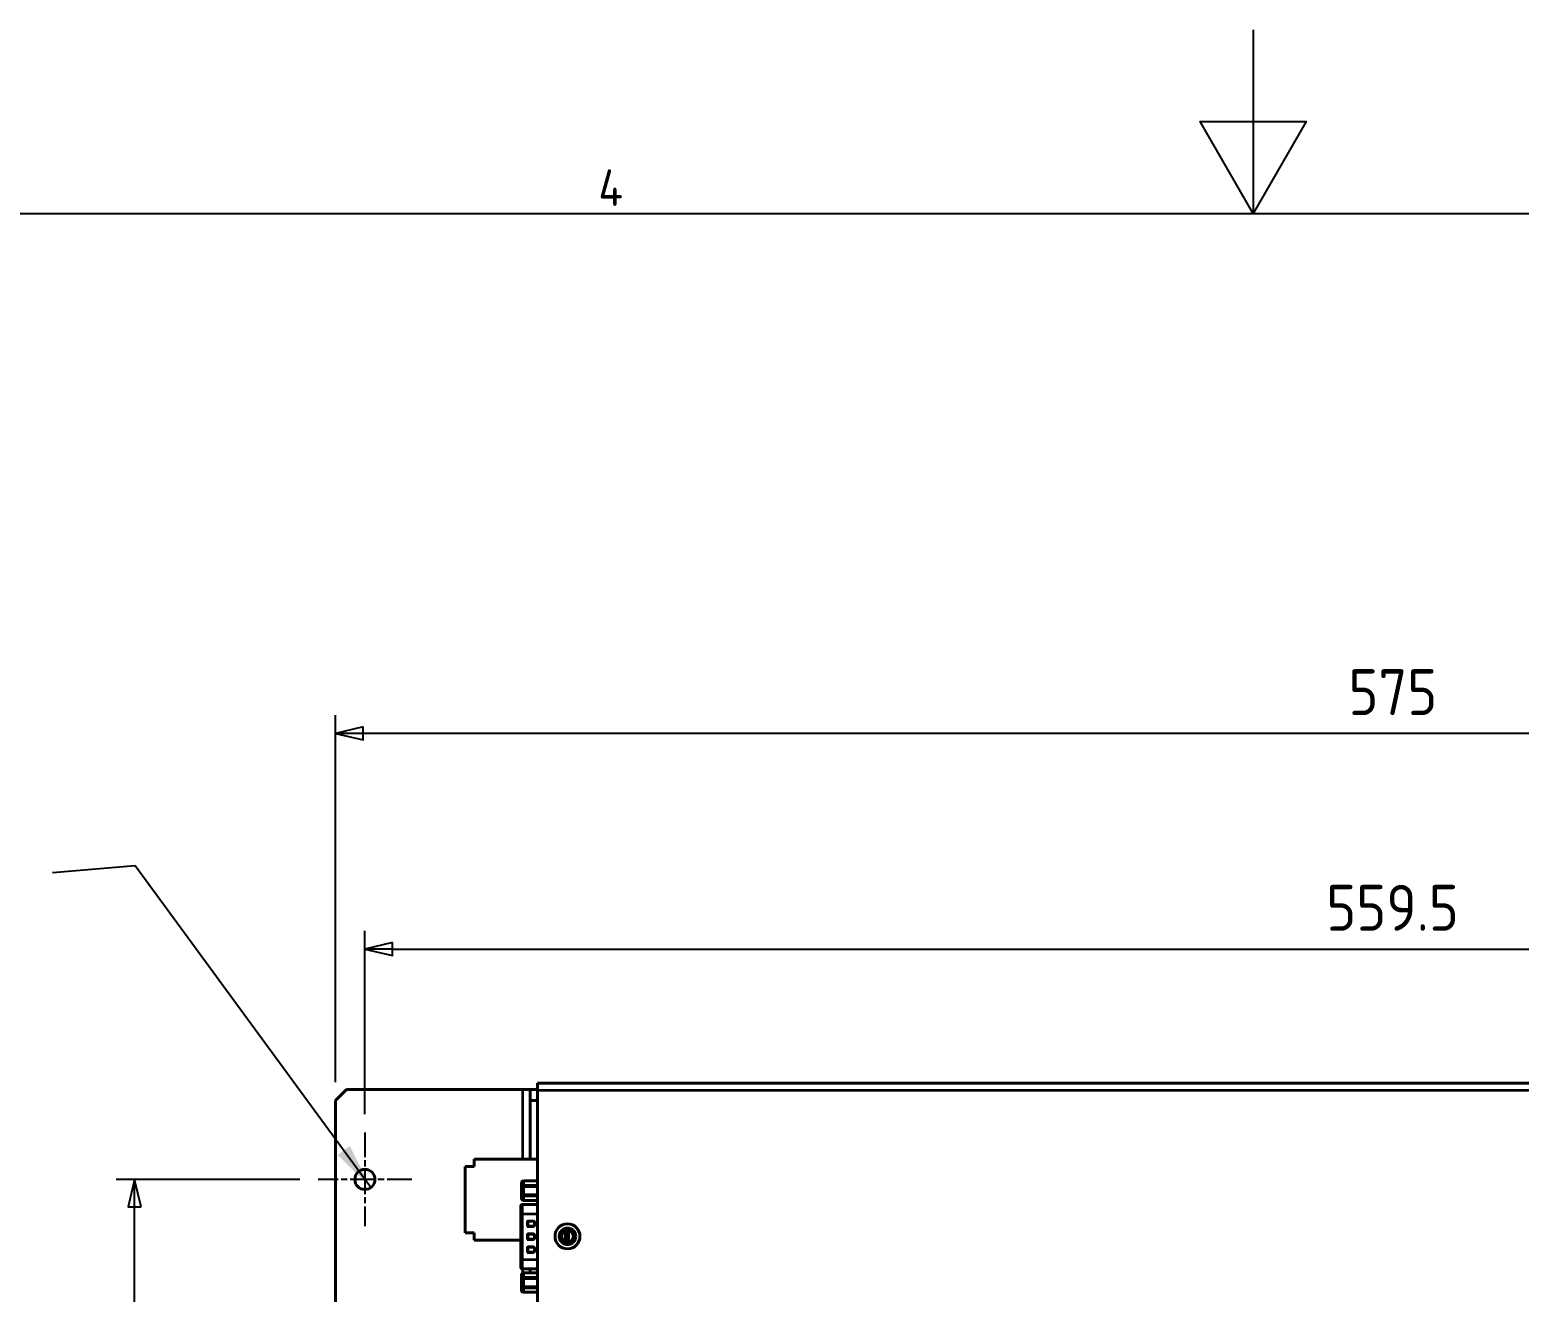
# Model space of a CAD drawing. Header units: millimetres. Extents: x 0 to 2100, y 0 to 1485.
# Drawn here: x 716.7 to 1122.5, y 1141.1 to 1485 of the extents above; entities that cross this region are included whole.
import ezdxf

# ---------------------------------------------------------------- set-up
doc = ezdxf.new("R2010")
doc.units = ezdxf.units.MM
doc.header["$LTSCALE"] = 5
doc.linetypes.add('CHAIN', pattern=[0.3543, 0.2362, -0.0295, 0.0591, -0.0295])
doc.layers.get('0').update_dxf_attribs({"color": 3, "lineweight": 25})
for name, color, linetype, lineweight in [('가시적인 것(ISO)', 3, 'Continuous', 40), ('가시적인 좁은 것(ISO)', 3, 'Continuous', 35), ('경계(ISO)', 7, 'Continuous', 25), ('기호(ISO)', 5, 'Continuous', 25), ('중심 표식(ISO)', 1, 'Continuous', 25), ('치수(ISO)', 2, 'Continuous', 25)]:
    doc.layers.add(name, color=color, linetype=linetype, lineweight=lineweight)
doc.styles.add('문자 텍스트_PSTEK_POSCO', font='isocp.shx')
doc.styles.add('치수 텍스트_PSTEK_POSCO', font='isocp.shx')
doc.dimstyles.new('치수_PSTEK_POSCO', dxfattribs={"dimscale": 5, "dimtxt": 2.5, "dimasz": 1.5, "dimexe": 1, "dimexo": 1, "dimgap": 1, "dimtad": 1, "dimrnd": 1e-08, "dimdsep": 46, "dimtxsty": '치수 텍스트_PSTEK_POSCO', "dimblk": 'Filled-2', "dimcen": 0.09, "dimdle": 10, "dimclrd": 7, "dimclre": 7, "dimclrt": 2, "dimadec": 1, "dimazin": 2, "dimtfac": 1, "dimtmove": 0, "dimatfit": 3, "dimfxl": 0, "dimtolj": 1, "dimlwd": -1, "dimlwe": -1, "dimarcsym": 0})
doc.dimstyles.new('치수_PSTEK_POSCO$7', dxfattribs={"dimscale": 5, "dimtxt": 2.5, "dimasz": 2.5, "dimexe": 1, "dimexo": 1, "dimgap": 1, "dimtad": 1, "dimrnd": 1e-08, "dimdsep": 46, "dimtxsty": '치수 텍스트_PSTEK_POSCO', "dimblk": 'Filled-2', "dimcen": 0.09, "dimdle": 10, "dimclrd": 7, "dimclre": 7, "dimclrt": 2, "dimadec": 1, "dimazin": 2, "dimtfac": 1, "dimtmove": 0, "dimatfit": 3, "dimfxl": 0, "dimtolj": 1, "dimlwd": -1, "dimlwe": -1, "dimarcsym": 0})

# ---------------------------------------------------------------- blocks, each defined once
blk = doc.blocks.new('경계 Default Border')
at = {"layer": '경계(ISO)', "flags": 128}
for points in [[(210, 297), (210, 287), (207.113, 292), (212.887, 292), (210, 287)], [(10, 10), (10, 287), (410, 287), (410, 10), (10, 10)]]:
    blk.add_lwpolyline(points, dxfattribs=at)
at = {"layer": '경계(ISO)', "color": 2, "insert": (174.316, 287.4), "char_height": 2, "attachment_point": 7, "style": '문자 텍스트_PSTEK_POSCO'}
blk.add_mtext('4', dxfattribs=at)
blk = doc.blocks.new('Filled-2')
at = {"color": 0}
for p, q in [((0, 0), (-1, 0.233)), ((-1, 0.233), (-1, -0.233)), ((-1, 0), (0, 0)), ((-1, -0.233), (0, 0))]:
    blk.add_line(p, q, dxfattribs=at)
at = {"color": 0, "flags": 128}
blk.add_lwpolyline([(-1, -0.233), (0, 0), (-1, 0.233), (-1, -0.233)], dxfattribs=at)
at = {"color": 0}
blk.add_solid([(-1, -0.233), (0, 0), (-1, 0.233), (-1, -0.233)], dxfattribs=at)
blk = doc.blocks.new('*D26')
at = {"layer": 'Defpoints', "color": 0, "transparency": 16777216}
for p in [(1367.48, 1234.6), (807.98, 1184.6), (1367.48, 1184.6)]:
    blk.add_point(p, dxfattribs=at)
at = {"layer": '치수(ISO)', "color": 7, "transparency": 16777216}
for p, q in [((807.98, 1189.6), (807.98, 1239.6)), ((1367.48, 1189.6), (1367.48, 1239.6)), ((815.48, 1234.6), (1359.98, 1234.6))]:
    blk.add_line(p, q, dxfattribs=at)
at = {"layer": '치수(ISO)', "color": 7, "transparency": 16777216, "xscale": 7.5, "yscale": 7.5, "zscale": 7.5, "rotation": 180}
blk.add_blockref('Filled-2', (807.98, 1234.6), dxfattribs=at)
at = {"layer": '치수(ISO)', "color": 7, "transparency": 16777216, "xscale": 7.5, "yscale": 7.5, "zscale": 7.5}
blk.add_blockref('Filled-2', (1367.48, 1234.6), dxfattribs=at)
at = {"layer": '치수(ISO)', "color": 2, "transparency": 16777216, "insert": (1069.95, 1245.85), "char_height": 12.5, "attachment_point": 4, "style": '치수 텍스트_PSTEK_POSCO'}
blk.add_mtext('\\A1;559.5', dxfattribs=at)
blk = doc.blocks.new('*D27')
at = {"layer": 'Defpoints', "color": 0, "transparency": 16777216}
for p in [(799.98, 1293.35), (799.98, 1193.35), (1374.98, 1193.35)]:
    blk.add_point(p, dxfattribs=at)
at = {"layer": '치수(ISO)', "color": 7, "transparency": 16777216}
for p, q in [((799.98, 1198.35), (799.98, 1298.35)), ((1374.98, 1198.35), (1374.98, 1298.35)), ((1367.48, 1293.35), (807.48, 1293.35))]:
    blk.add_line(p, q, dxfattribs=at)
at = {"layer": '치수(ISO)', "color": 7, "transparency": 16777216, "xscale": 7.5, "yscale": 7.5, "zscale": 7.5, "rotation": 180}
blk.add_blockref('Filled-2', (799.98, 1293.35), dxfattribs=at)
at = {"layer": '치수(ISO)', "color": 7, "transparency": 16777216, "xscale": 7.5, "yscale": 7.5, "zscale": 7.5}
blk.add_blockref('Filled-2', (1374.98, 1293.35), dxfattribs=at)
at = {"layer": '치수(ISO)', "color": 2, "transparency": 16777216, "insert": (1075.98, 1304.6), "char_height": 12.5, "attachment_point": 4, "style": '치수 텍스트_PSTEK_POSCO'}
blk.add_mtext('\\A1;575', dxfattribs=at)
blk = doc.blocks.new('*D30')
at = {"layer": 'Defpoints', "color": 0, "transparency": 16777216}
for p in [(745.23, 1171.85), (795.23, 1171.85), (795.23, 1059.85)]:
    blk.add_point(p, dxfattribs=at)
at = {"layer": '치수(ISO)', "color": 7, "transparency": 16777216}
for p, q in [((790.23, 1171.85), (740.23, 1171.85)), ((745.23, 1067.35), (745.23, 1164.35)), ((790.23, 1059.85), (740.23, 1059.85))]:
    blk.add_line(p, q, dxfattribs=at)
at = {"layer": '치수(ISO)', "color": 7, "transparency": 16777216, "xscale": 7.5, "yscale": 7.5, "zscale": 7.5}
for p, rotation in [((745.23, 1171.85), 90), ((745.23, 1059.85), 270)]:
    blk.add_blockref('Filled-2', p, dxfattribs=dict(at, rotation=rotation))
at = {"layer": '치수(ISO)', "color": 2, "transparency": 16777216, "insert": (733.98, 1103.23), "char_height": 12.5, "attachment_point": 4, "rotation": 90, "style": '치수 텍스트_PSTEK_POSCO'}
blk.add_mtext('\\A1;112', dxfattribs=at)

msp = doc.modelspace()

# ---------------------------------------------------------------- linework, layer by layer
at = {"layer": '가시적인 것(ISO)'}
for p, q in [((854.984, 1198.101), (1354.984, 1198.101)), ((854.984, 1198.101), (854.984, 1196.101)), ((799.984, 1193.351), (802.984, 1196.351)), ((799.984, 814.351), (799.984, 1193.351)), ((802.984, 1196.351), (850.984, 1196.351)), ((852.984, 1196.351), (850.984, 1196.351)), ((852.984, 1196.351), (852.984, 1193.351)), ((854.984, 1196.351), (852.984, 1196.351)), ((852.984, 1193.351), (854.984, 1193.351)), ((852.984, 1177.351), (852.984, 1193.351)), ((854.984, 1196.101), (854.984, 811.601)), ((837.784, 1177.351), (837.784, 1175.351)), ((837.784, 1177.351), (854.974, 1177.351)), ((854.974, 1178.145), (854.974, 1178.072)), ((854.984, 1178.145), (854.974, 1178.145)), ((854.984, 1178.072), (854.974, 1178.072)), ((854.984, 1178.057), (854.974, 1178.057)), ((837.784, 1175.351), (835.284, 1175.351)), ((835.284, 1175.351), (835.284, 1157.351)), ((854.984, 1175.996), (854.974, 1175.996)), ((854.984, 1175.918), (854.974, 1175.918)), ((854.984, 1175.597), (854.974, 1175.597)), ((854.984, 1175.587), (854.974, 1175.587)), ((854.974, 1173.424), (854.974, 1173.217)), ((854.984, 1173.424), (854.974, 1173.424)), ((854.974, 1173.217), (854.974, 1172.794)), ((854.984, 1173.217), (854.974, 1173.217)), ((850.684, 1170.892), (850.684, 1169.831)), ((850.684, 1169.831), (850.684, 1167.708)), ((850.934, 1170.081), (851.184, 1169.831)), ((854.984, 1171.469), (851.184, 1171.469)), ((854.984, 1172.794), (854.974, 1172.794)), ((854.984, 1172.682), (854.974, 1172.682)), ((850.684, 1167.708), (850.684, 1166.647)), ((850.884, 1165.029), (854.984, 1165.029)), ((850.934, 1167.458), (851.184, 1167.708)), ((850.934, 1166.147), (854.984, 1166.147)), ((854.974, 1166.147), (854.974, 1165.029)), ((850.484, 1162.439), (850.484, 1150.064)), ((835.284, 1157.351), (837.784, 1157.351)), ((837.784, 1157.351), (837.784, 1155.351)), ((852.236, 1159.033), (852.286, 1159.083)), ((852.286, 1159.083), (852.289, 1159.087)), ((852.289, 1159.087), (852.339, 1159.137)), ((862.649, 1154.821), (862.649, 1157.882)), ((863.184, 1157.136), (862.649, 1157.136)), ((863.184, 1156.751), (862.649, 1156.751)), ((863.384, 1157.936), (863.384, 1157.336)), ((863.474, 1157.936), (863.384, 1157.936)), ((863.474, 1157.336), (863.384, 1157.336)), ((863.474, 1157.703), (863.474, 1157.946)), ((863.484, 1157.703), (863.474, 1157.703)), ((863.474, 1157.065), (863.474, 1157.613)), ((863.484, 1157.613), (863.474, 1157.613)), ((863.474, 1156.86), (863.474, 1157.065)), ((863.484, 1157.065), (863.474, 1157.065)), ((863.474, 1156.276), (863.474, 1156.86)), ((863.484, 1156.86), (863.474, 1156.86)), ((863.484, 1157.944), (863.484, 1154.758)), ((850.484, 1155.351), (837.784, 1155.351)), ((852.236, 1155.503), (852.286, 1155.553)), ((852.286, 1155.553), (852.289, 1155.557)), ((852.289, 1155.557), (852.339, 1155.607)), ((863.184, 1155.751), (862.649, 1155.751)), ((863.184, 1155.366), (862.649, 1155.366)), ((863.384, 1156.551), (863.384, 1155.951)), ((863.474, 1156.551), (863.384, 1156.551)), ((863.474, 1155.951), (863.384, 1155.951)), ((863.384, 1155.166), (863.384, 1154.743)), ((863.474, 1155.166), (863.384, 1155.166)), ((863.484, 1156.276), (863.474, 1156.276)), ((863.484, 1156.18), (863.474, 1156.18)), ((863.474, 1154.917), (863.474, 1154.941)), ((863.484, 1154.941), (863.474, 1154.941)), ((863.484, 1154.917), (863.474, 1154.917)), ((852.236, 1151.973), (852.286, 1152.023)), ((852.286, 1152.023), (852.289, 1152.027)), ((852.289, 1152.027), (852.339, 1152.077)), ((850.684, 1145.881), (850.684, 1144.82)), ((850.684, 1144.82), (850.684, 1142.697)), ((850.884, 1147.474), (854.984, 1147.474)), ((850.934, 1146.381), (854.984, 1146.381)), ((850.934, 1145.07), (851.184, 1144.82)), ((852.984, 1146.381), (852.984, 1147.474)), ((850.684, 1142.697), (850.684, 1141.636)), ((850.934, 1142.447), (851.184, 1142.697)), ((850.934, 1141.136), (854.984, 1141.136))]:
    msp.add_line(p, q, dxfattribs=at)
for centre, radius in [((807.984, 1171.851), 2.75), ((863.184, 1156.351), 3.4), ((863.184, 1156.351), 2.25), ((863.184, 1156.351), 2.15), ((863.184, 1156.351), 1.621)]:
    msp.add_circle(centre, radius, dxfattribs=at)
for centre, start, end in [((863.184, 1157.336), 270, 0), ((863.184, 1156.551), 0, 90), ((863.184, 1157.936), 0, 6.83166), ((863.184, 1155.951), 270, 0), ((863.184, 1155.166), 0, 90)]:
    msp.add_arc(centre, 0.2, start, end, dxfattribs=at)
for centre, major_axis, ratio, start_param, end_param in [((851.184, 1170.892), (0, -0.577), 0.8660254, 3.1415927, 4.712389), ((851.184, 1169.831), (0.5, 0), 0.5773503, 2.0943951, 3.1415927), ((851.184, 1169.831), (-0.433, -0.433), 0.5773503, 4.1887902, 4.712389), ((851.184, 1167.708), (-0.5, 0), 0.5773503, 0, 1.0471976), ((851.184, 1166.647), (0, -0.577), 0.8660254, 4.712389, 5.7595865), ((851.184, 1167.708), (0.433, -0.433), 0.5773503, 4.712389, 5.2359878), ((851.184, 1166.647), (-0.433, -0.433), 0.5773503, 0.5235988, 1.0471976), ((851.184, 1145.881), (0, -0.577), 0.8660254, 3.6651914, 4.712389), ((851.184, 1144.82), (0.5, 0), 0.5773503, 2.0943951, 3.1415927), ((851.184, 1145.881), (0.433, -0.433), 0.5773503, 2.0943951, 2.6179939), ((851.184, 1144.82), (-0.433, -0.433), 0.5773503, 4.1887902, 4.712389), ((851.184, 1142.697), (-0.5, 0), 0.5773503, 0, 1.0471976), ((851.184, 1141.636), (0, -0.577), 0.8660254, 4.712389, 5.7595865), ((851.184, 1142.697), (0.433, -0.433), 0.5773503, 4.712389, 5.2359878), ((851.184, 1141.636), (-0.433, -0.433), 0.5773503, 0.5235988, 1.0471976)]:
    msp.add_ellipse(centre, major_axis=major_axis, ratio=ratio, start_param=start_param, end_param=end_param, dxfattribs=at)
for points in [[(854.974, 1178.072), (854.974, 1178.065), (854.974, 1178.057)], [(854.974, 1178.057), (854.974, 1177.902), (854.974, 1177.377), (854.974, 1177.102)], [(854.974, 1177.102), (854.974, 1176.834), (854.974, 1176.441), (854.974, 1176.302)], [(854.974, 1176.302), (854.974, 1176.149), (854.974, 1176.057), (854.974, 1175.996)], [(854.974, 1175.597), (854.974, 1175.593), (854.974, 1175.587)], [(854.974, 1175.587), (854.974, 1175.278), (854.974, 1174.814), (854.974, 1174.136)], [(854.974, 1174.136), (854.974, 1173.941), (854.974, 1173.584), (854.974, 1173.424)], [(854.974, 1172.794), (854.974, 1172.727), (854.974, 1172.682)], [(854.974, 1172.682), (854.974, 1172.677), (854.974, 1172.672)], [(854.974, 1172.672), (854.974, 1172.531), (854.974, 1172.086), (854.974, 1171.78)], [(854.974, 1171.78), (854.974, 1171.61), (854.974, 1171.469)]]:
    msp.add_open_spline(points, degree=2, dxfattribs=at)
for points, degree, knots in [([(854.974, 1175.996), (854.974, 1175.986), (854.974, 1175.945), (854.974, 1175.918)], 2, [0.8524896, 0.8524896, 0.8524896, 1, 2, 2, 2]), ([(850.484, 1164.629), (850.484, 1164.672), (850.491, 1164.715), (850.519, 1164.797), (850.54, 1164.836), (850.592, 1164.905), (850.624, 1164.936), (850.696, 1164.984), (850.737, 1165.003), (850.813, 1165.024), (850.849, 1165.029), (850.884, 1165.029)], 3, [0, 0, 0, 0, 0.012898054, 0.012898054, 0.025904088, 0.025904088, 0.038906189, 0.038906189, 0.051908367, 0.051908367, 0.06256384, 0.06256384, 0.06256384, 0.06256384]), ([(850.484, 1164.629), (850.484, 1164.629), (850.484, 1164.627), (850.484, 1164.612), (850.484, 1164.584), (850.484, 1164.498), (850.484, 1164.441), (850.484, 1164.294), (850.484, 1164.206), (850.484, 1164.003), (850.484, 1163.886), (850.484, 1163.632), (850.484, 1163.496), (850.484, 1163.211), (850.484, 1163.059), (850.484, 1162.754), (850.484, 1162.598), (850.484, 1162.439)], 3, [-0.91642012, -0.91642012, -0.91642012, -0.91642012, -0.875, -0.875, -0.75, -0.75, -0.625, -0.625, -0.5, -0.5, -0.375, -0.375, -0.25, -0.25, -0.125, -0.125, 0, 0, 0, 0]), ([(852.339, 1160.476), (852.339, 1160.476), (852.338, 1160.476), (852.338, 1160.476), (852.338, 1160.476), (852.338, 1160.476), (852.338, 1160.476), (852.338, 1160.476), (852.338, 1160.476), (852.338, 1160.476), (852.338, 1160.476), (852.337, 1160.474), (852.337, 1160.473), (852.337, 1160.469), (852.337, 1160.466), (852.337, 1160.456), (852.338, 1160.451), (852.339, 1160.437), (852.339, 1160.43), (852.339, 1160.426), (852.339, 1160.426), (852.339, 1160.426)], 3, [0, 0, 0, 0, 0.0000479191, 0.0000479191, 0.0001501568, 0.0001501568, 0.0002293577, 0.0002293577, 0.0003549341, 0.0003549341, 0.0007898303, 0.0007898303, 0.001865851, 0.001865851, 0.0037447628, 0.0037447628, 0.0056254441, 0.0056254441, 0.008122205, 0.008122205, 0.0081923272, 0.0081923272, 0.0081923272, 0.0081923272]), ([(852.339, 1156.946), (852.339, 1156.946), (852.339, 1156.946), (852.338, 1156.946), (852.338, 1156.946), (852.338, 1156.946), (852.338, 1156.946), (852.338, 1156.946), (852.338, 1156.946), (852.338, 1156.946), (852.338, 1156.946), (852.337, 1156.944), (852.337, 1156.943), (852.337, 1156.939), (852.337, 1156.936), (852.337, 1156.926), (852.338, 1156.921), (852.339, 1156.907), (852.339, 1156.9), (852.339, 1156.896), (852.339, 1156.896), (852.339, 1156.896)], 3, [0, 0, 0, 0, 0.0000349479, 0.0000349479, 0.0001393116, 0.0001393116, 0.0002292629, 0.0002292629, 0.0003547943, 0.0003547943, 0.0007895345, 0.0007895345, 0.0018651693, 0.0018651693, 0.0037434072, 0.0037434072, 0.0056234139, 0.0056234139, 0.0081192793, 0.0081192793, 0.0081893764, 0.0081893764, 0.0081893764, 0.0081893764]), ([(852.339, 1153.416), (852.339, 1153.416), (852.338, 1153.416), (852.338, 1153.416), (852.338, 1153.416), (852.338, 1153.416), (852.338, 1153.416), (852.338, 1153.416), (852.338, 1153.416), (852.338, 1153.416), (852.338, 1153.416), (852.337, 1153.414), (852.337, 1153.413), (852.337, 1153.409), (852.337, 1153.406), (852.337, 1153.396), (852.338, 1153.391), (852.339, 1153.377), (852.339, 1153.37), (852.339, 1153.366), (852.339, 1153.366), (852.339, 1153.366)], 3, [0, 0, 0, 0, 0.0000479191, 0.0000479191, 0.0001501568, 0.0001501568, 0.0002293577, 0.0002293577, 0.0003549341, 0.0003549341, 0.0007898302, 0.0007898302, 0.0018658509, 0.0018658509, 0.0037447626, 0.0037447626, 0.0056254438, 0.0056254438, 0.0081222043, 0.0081222043, 0.0081923265, 0.0081923265, 0.0081923265, 0.0081923265]), ([(863.474, 1155.505), (863.474, 1155.557), (863.474, 1155.609), (863.474, 1155.709), (863.474, 1155.757), (863.474, 1155.896), (863.474, 1155.954), (863.474, 1156.053), (863.474, 1156.095), (863.474, 1156.164), (863.474, 1156.174), (863.474, 1156.18)], 3, [-0.075391314, -0.075391314, -0.075391314, -0.075391314, -0.070270412, -0.070270412, -0.065306248, -0.065306248, -0.055222513, -0.055222513, -0.034144851, -0.034144851, 0, 0, 0, 0]), ([(863.474, 1154.941), (863.474, 1154.956), (863.474, 1154.975), (863.474, 1155.026), (863.474, 1155.055), (863.474, 1155.13), (863.474, 1155.185), (863.474, 1155.338), (863.474, 1155.421), (863.474, 1155.505)], 3, [-0.09265848, -0.09265848, -0.09265848, -0.09265848, -0.070369953, -0.070369953, -0.049445445, -0.049445445, -0.025173516, -0.025173516, 0, 0, 0, 0]), ([(850.484, 1150.064), (850.484, 1149.905), (850.484, 1149.749), (850.484, 1149.444), (850.484, 1149.293), (850.484, 1149.007), (850.484, 1148.871), (850.484, 1148.617), (850.484, 1148.5), (850.484, 1148.297), (850.484, 1148.209), (850.484, 1148.062), (850.484, 1148.005), (850.484, 1147.919), (850.484, 1147.891), (850.484, 1147.876), (850.484, 1147.875), (850.484, 1147.874)], 3, [-1, -1, -1, -1, -0.875, -0.875, -0.75, -0.75, -0.625, -0.625, -0.5, -0.5, -0.375, -0.375, -0.25, -0.25, -0.125, -0.125, -0.08329323, -0.08329323, -0.08329323, -0.08329323]), ([(850.884, 1147.474), (850.841, 1147.474), (850.798, 1147.481), (850.716, 1147.509), (850.676, 1147.53), (850.607, 1147.582), (850.577, 1147.614), (850.528, 1147.686), (850.51, 1147.727), (850.494, 1147.785), (850.49, 1147.803), (850.485, 1147.838), (850.484, 1147.856), (850.484, 1147.874)], 3, [0, 0, 0, 0, 0.012896891, 0.012896891, 0.025901866, 0.025901866, 0.038903538, 0.038903538, 0.051906296, 0.051906296, 0.057202776, 0.057202776, 0.062596002, 0.062596002, 0.062596002, 0.062596002])]:
    msp.add_open_spline(points, degree=degree, knots=knots, dxfattribs=at)
at = {"layer": '가시적인 좁은 것(ISO)'}
for p, q in [((850.984, 1177.351), (850.984, 1196.351)), ((1354.984, 1196.101), (854.984, 1196.101)), ((854.984, 1177.102), (854.974, 1177.102)), ((854.984, 1176.302), (854.974, 1176.302)), ((854.984, 1174.136), (854.974, 1174.136)), ((851.184, 1171.469), (851.184, 1170.264)), ((851.184, 1170.264), (854.984, 1170.264)), ((854.984, 1169.831), (851.184, 1169.831)), ((851.184, 1169.831), (851.184, 1167.708)), ((854.984, 1172.672), (854.974, 1172.672)), ((854.984, 1171.78), (854.974, 1171.78)), ((851.184, 1167.708), (854.984, 1167.708)), ((854.984, 1167.275), (851.184, 1167.275)), ((851.184, 1167.275), (851.184, 1166.214)), ((851.184, 1166.214), (854.984, 1166.214)), ((850.884, 1150.064), (850.884, 1162.439)), ((850.884, 1162.439), (854.984, 1162.439)), ((852.236, 1160.43), (852.236, 1159.033)), ((852.236, 1160.43), (852.286, 1160.43)), ((852.236, 1159.033), (853.834, 1159.033)), ((852.236, 1156.9), (852.236, 1155.503)), ((852.236, 1156.9), (852.286, 1156.9)), ((852.286, 1159.083), (852.286, 1160.43)), ((852.286, 1160.43), (852.289, 1160.426)), ((853.834, 1159.083), (852.286, 1159.083)), ((852.286, 1155.553), (852.286, 1156.9)), ((852.286, 1156.9), (852.289, 1156.896)), ((852.289, 1160.426), (852.289, 1159.087)), ((852.289, 1160.426), (852.339, 1160.426)), ((852.289, 1159.087), (853.834, 1159.087)), ((852.289, 1156.896), (852.289, 1155.557)), ((852.289, 1156.896), (852.339, 1156.896)), ((853.834, 1160.53), (852.336, 1160.53)), ((852.336, 1160.53), (852.336, 1160.48)), ((852.336, 1160.48), (853.834, 1160.48)), ((852.336, 1160.48), (852.339, 1160.476)), ((853.834, 1157), (852.336, 1157)), ((852.336, 1157), (852.336, 1156.95)), ((852.336, 1156.95), (853.834, 1156.95)), ((852.336, 1156.95), (852.339, 1156.946)), ((853.834, 1160.476), (852.339, 1160.476)), ((852.339, 1160.426), (852.339, 1159.137)), ((853.834, 1160.426), (852.339, 1160.426)), ((852.339, 1159.137), (853.834, 1159.137)), ((853.834, 1156.946), (852.339, 1156.946)), ((852.339, 1156.896), (852.339, 1155.607)), ((853.834, 1156.896), (852.339, 1156.896)), ((853.834, 1160.53), (853.834, 1160.48)), ((853.834, 1160.48), (853.834, 1160.476)), ((853.834, 1160.476), (853.834, 1160.426)), ((853.834, 1159.137), (853.834, 1159.087)), ((853.834, 1159.087), (853.834, 1159.083)), ((853.834, 1159.083), (853.834, 1159.033)), ((853.834, 1157), (853.834, 1156.95)), ((853.834, 1156.95), (853.834, 1156.946)), ((853.834, 1156.946), (853.834, 1156.896)), ((854.279, 1160.032), (854.229, 1160.032)), ((854.229, 1159.532), (854.229, 1160.032)), ((854.279, 1159.532), (854.229, 1159.532)), ((854.282, 1160.032), (854.279, 1160.032)), ((854.279, 1159.532), (854.279, 1160.032)), ((854.282, 1159.532), (854.279, 1159.532)), ((854.332, 1160.032), (854.282, 1160.032)), ((854.282, 1160.032), (854.282, 1159.532)), ((854.332, 1159.532), (854.282, 1159.532)), ((854.332, 1159.532), (854.332, 1160.032)), ((863.184, 1157.972), (863.184, 1157.136)), ((863.184, 1156.751), (863.184, 1155.751)), ((852.236, 1155.503), (853.834, 1155.503)), ((852.236, 1153.37), (852.236, 1151.973)), ((852.236, 1153.37), (852.286, 1153.37)), ((853.834, 1155.553), (852.286, 1155.553)), ((852.286, 1152.023), (852.286, 1153.37)), ((852.286, 1153.37), (852.289, 1153.366)), ((852.289, 1155.557), (853.834, 1155.557)), ((852.289, 1153.366), (852.289, 1152.027)), ((852.289, 1153.366), (852.339, 1153.366)), ((853.834, 1153.47), (852.336, 1153.47)), ((852.336, 1153.47), (852.336, 1153.42)), ((852.336, 1153.42), (853.834, 1153.42)), ((852.336, 1153.42), (852.339, 1153.416)), ((852.339, 1155.607), (853.834, 1155.607)), ((853.834, 1153.416), (852.339, 1153.416)), ((852.339, 1153.366), (852.339, 1152.077)), ((853.834, 1153.366), (852.339, 1153.366)), ((853.834, 1155.607), (853.834, 1155.557)), ((853.834, 1155.557), (853.834, 1155.553)), ((853.834, 1155.553), (853.834, 1155.503)), ((853.834, 1153.47), (853.834, 1153.42)), ((853.834, 1153.42), (853.834, 1153.416)), ((853.834, 1153.416), (853.834, 1153.366)), ((854.279, 1156.502), (854.229, 1156.502)), ((854.229, 1156.002), (854.229, 1156.502)), ((854.279, 1156.002), (854.229, 1156.002)), ((854.279, 1152.972), (854.229, 1152.972)), ((854.229, 1152.472), (854.229, 1152.972)), ((854.282, 1156.502), (854.279, 1156.502)), ((854.279, 1156.002), (854.279, 1156.502)), ((854.282, 1156.002), (854.279, 1156.002)), ((854.282, 1152.972), (854.279, 1152.972)), ((854.279, 1152.472), (854.279, 1152.972)), ((854.332, 1156.502), (854.282, 1156.502)), ((854.282, 1156.502), (854.282, 1156.002)), ((854.332, 1156.002), (854.282, 1156.002)), ((854.332, 1152.972), (854.282, 1152.972)), ((854.282, 1152.972), (854.282, 1152.472)), ((854.332, 1156.002), (854.332, 1156.502)), ((854.332, 1152.472), (854.332, 1152.972)), ((863.184, 1155.366), (863.184, 1154.73)), ((863.484, 1155.505), (863.474, 1155.505)), ((850.884, 1150.064), (854.984, 1150.064)), ((852.236, 1151.973), (853.834, 1151.973)), ((853.834, 1152.023), (852.286, 1152.023)), ((852.289, 1152.027), (853.834, 1152.027)), ((852.339, 1152.077), (853.834, 1152.077)), ((853.834, 1152.077), (853.834, 1152.027)), ((853.834, 1152.027), (853.834, 1152.023)), ((853.834, 1152.023), (853.834, 1151.973)), ((854.279, 1152.472), (854.229, 1152.472)), ((854.282, 1152.472), (854.279, 1152.472)), ((854.332, 1152.472), (854.282, 1152.472)), ((850.984, 1146.381), (850.984, 1147.474)), ((854.984, 1146.314), (851.184, 1146.314)), ((851.184, 1146.314), (851.184, 1145.253)), ((851.184, 1145.253), (854.984, 1145.253)), ((854.984, 1144.82), (851.184, 1144.82)), ((851.184, 1144.82), (851.184, 1142.697)), ((851.184, 1142.697), (854.984, 1142.697)), ((854.984, 1142.264), (851.184, 1142.264)), ((851.184, 1142.264), (851.184, 1141.203)), ((851.184, 1141.203), (854.984, 1141.203))]:
    msp.add_line(p, q, dxfattribs=at)
for centre, radius, start, end in [((853.834, 1160.032), 0.498, 0, 90), ((853.834, 1160.032), 0.448, 0, 90), ((853.834, 1160.032), 0.445, 0, 90), ((853.834, 1159.532), 0.498, 270, 0), ((853.834, 1159.532), 0.448, 270, 0), ((853.834, 1159.532), 0.445, 270, 0), ((853.834, 1156.502), 0.498, 0, 90), ((853.834, 1156.502), 0.448, 0, 90), ((853.834, 1156.502), 0.445, 0, 90), ((863.184, 1156.351), 2, 280, 190), ((853.834, 1156.002), 0.498, 270, 0), ((853.834, 1156.002), 0.448, 270, 0), ((853.834, 1156.002), 0.445, 270, 0), ((853.834, 1152.972), 0.498, 0, 90), ((853.834, 1152.972), 0.448, 0, 90), ((853.834, 1152.972), 0.445, 0, 90), ((853.834, 1152.472), 0.498, 270, 0), ((853.834, 1152.472), 0.448, 270, 0), ((853.834, 1152.472), 0.445, 270, 0)]:
    msp.add_arc(centre, radius, start, end, dxfattribs=at)
for centre, major_axis, ratio, start_param, end_param in [((850.884, 1162.439), (-0.4, 0), 0.0001217, 4.712389, 6.2831853), ((852.333, 1160.433), (-0.0342, -0.0342), 0.9428032, 3.892516, 5.532262), ((852.333, 1156.903), (-0.0342, -0.0342), 0.9428032, 3.892516, 5.532262), ((852.339, 1160.426), (-0.05, -0.0005), 0.9999743, 4.712389, 6.2720263), ((852.339, 1156.896), (-0.05, -0.0005), 0.9999743, 4.712389, 6.2720263), ((852.333, 1153.373), (-0.0342, -0.0342), 0.9428032, 3.892516, 5.532262), ((852.339, 1153.366), (-0.05, -0.0005), 0.9999743, 4.712389, 6.2720263)]:
    msp.add_ellipse(centre, major_axis=major_axis, ratio=ratio, start_param=start_param, end_param=end_param, dxfattribs=at)
for points, knots in [([(850.884, 1162.439), (850.884, 1163.161), (850.884, 1164.549), (850.884, 1165.029), (850.884, 1165.029)], [-0.00001019, -0.00001019, -0.00001019, -0.00001019, 0.5, 0.91359573, 0.91359573, 0.91359573, 0.91359573]), ([(854.229, 1160.032), (854.229, 1160.056), (854.226, 1160.081), (854.222, 1160.105), (854.217, 1160.129), (854.211, 1160.152), (854.201, 1160.177), (854.191, 1160.202), (854.179, 1160.225), (854.165, 1160.247), (854.15, 1160.27), (854.132, 1160.292), (854.113, 1160.311), (854.085, 1160.339), (854.053, 1160.363), (854.017, 1160.381), (854.005, 1160.388), (853.991, 1160.394), (853.979, 1160.399), (853.933, 1160.417), (853.885, 1160.426), (853.834, 1160.426)], [0, 0, 0, 0, 0.125, 0.125, 0.125, 0.25, 0.25, 0.25, 0.375, 0.375, 0.375, 0.5, 0.5, 0.5, 0.6875, 0.6875, 0.6875, 0.75, 0.75, 0.75, 1, 1, 1, 1]), ([(853.834, 1159.137), (853.859, 1159.137), (853.883, 1159.139), (853.908, 1159.144), (853.932, 1159.148), (853.955, 1159.155), (853.979, 1159.164), (854.004, 1159.174), (854.028, 1159.186), (854.05, 1159.201), (854.072, 1159.216), (854.094, 1159.234), (854.113, 1159.252), (854.142, 1159.281), (854.165, 1159.313), (854.184, 1159.349), (854.19, 1159.361), (854.197, 1159.375), (854.201, 1159.386), (854.22, 1159.432), (854.229, 1159.481), (854.229, 1159.532)], [0, 0, 0, 0, 0.125, 0.125, 0.125, 0.25, 0.25, 0.25, 0.375, 0.375, 0.375, 0.5, 0.5, 0.5, 0.6875, 0.6875, 0.6875, 0.75, 0.75, 0.75, 1, 1, 1, 1]), ([(854.229, 1156.502), (854.229, 1156.526), (854.226, 1156.551), (854.222, 1156.575), (854.217, 1156.599), (854.211, 1156.622), (854.201, 1156.647), (854.191, 1156.672), (854.179, 1156.695), (854.165, 1156.717), (854.15, 1156.74), (854.132, 1156.762), (854.113, 1156.781), (854.085, 1156.809), (854.053, 1156.833), (854.017, 1156.851), (854.005, 1156.858), (853.991, 1156.864), (853.979, 1156.869), (853.933, 1156.887), (853.885, 1156.896), (853.834, 1156.896)], [0, 0, 0, 0, 0.125, 0.125, 0.125, 0.25, 0.25, 0.25, 0.375, 0.375, 0.375, 0.5, 0.5, 0.5, 0.6875, 0.6875, 0.6875, 0.75, 0.75, 0.75, 1, 1, 1, 1]), ([(853.834, 1155.607), (853.859, 1155.607), (853.883, 1155.609), (853.908, 1155.614), (853.932, 1155.618), (853.955, 1155.625), (853.979, 1155.634), (854.004, 1155.644), (854.028, 1155.656), (854.05, 1155.671), (854.072, 1155.686), (854.094, 1155.704), (854.113, 1155.722), (854.142, 1155.751), (854.165, 1155.783), (854.184, 1155.819), (854.19, 1155.831), (854.197, 1155.845), (854.201, 1155.856), (854.22, 1155.902), (854.229, 1155.951), (854.229, 1156.002)], [0, 0, 0, 0, 0.125, 0.125, 0.125, 0.25, 0.25, 0.25, 0.375, 0.375, 0.375, 0.5, 0.5, 0.5, 0.6875, 0.6875, 0.6875, 0.75, 0.75, 0.75, 1, 1, 1, 1]), ([(854.229, 1152.972), (854.229, 1152.996), (854.226, 1153.021), (854.222, 1153.045), (854.217, 1153.069), (854.211, 1153.092), (854.201, 1153.117), (854.191, 1153.142), (854.179, 1153.165), (854.165, 1153.187), (854.15, 1153.21), (854.132, 1153.232), (854.113, 1153.251), (854.085, 1153.279), (854.053, 1153.303), (854.017, 1153.321), (854.005, 1153.328), (853.991, 1153.334), (853.979, 1153.339), (853.933, 1153.357), (853.885, 1153.366), (853.834, 1153.366)], [0, 0, 0, 0, 0.125, 0.125, 0.125, 0.25, 0.25, 0.25, 0.375, 0.375, 0.375, 0.5, 0.5, 0.5, 0.6875, 0.6875, 0.6875, 0.75, 0.75, 0.75, 1, 1, 1, 1]), ([(850.884, 1150.064), (850.837, 1150.064), (850.786, 1150.064), (850.737, 1150.064), (850.688, 1150.064), (850.64, 1150.064), (850.601, 1150.064), (850.562, 1150.064), (850.532, 1150.064), (850.512, 1150.064), (850.493, 1150.064), (850.484, 1150.064), (850.484, 1150.064)], [0, 0, 0, 0, 0.25, 0.25, 0.25, 0.5, 0.5, 0.5, 0.75, 0.75, 0.75, 1, 1, 1, 1]), ([(850.884, 1147.474), (850.884, 1147.474), (850.884, 1147.476), (850.884, 1147.494), (850.884, 1147.527), (850.884, 1147.629), (850.884, 1147.698), (850.884, 1147.873), (850.884, 1147.98), (850.884, 1148.227), (850.884, 1148.368), (850.884, 1148.671), (850.884, 1148.831), (850.884, 1149.169), (850.884, 1149.348), (850.884, 1149.62), (850.884, 1149.712), (850.884, 1149.853), (850.884, 1149.9), (850.884, 1149.987), (850.884, 1150.028), (850.884, 1150.064)], [0.0835637, 0.0835637, 0.0835637, 0.0835637, 0.12570857, 0.12570857, 0.25141714, 0.25141714, 0.37712571, 0.37712571, 0.50283428, 0.50283428, 0.62854285, 0.62854285, 0.75425143, 0.75425143, 0.87996, 0.87996, 0.94281428, 0.94281428, 0.97424143, 0.97424143, 1, 1, 1, 1]), ([(853.834, 1152.077), (853.859, 1152.077), (853.883, 1152.079), (853.908, 1152.084), (853.932, 1152.088), (853.955, 1152.095), (853.979, 1152.104), (854.004, 1152.114), (854.028, 1152.126), (854.05, 1152.141), (854.072, 1152.156), (854.094, 1152.174), (854.113, 1152.192), (854.142, 1152.221), (854.165, 1152.253), (854.184, 1152.289), (854.19, 1152.301), (854.197, 1152.315), (854.201, 1152.326), (854.22, 1152.372), (854.229, 1152.421), (854.229, 1152.472)], [0, 0, 0, 0, 0.125, 0.125, 0.125, 0.25, 0.25, 0.25, 0.375, 0.375, 0.375, 0.5, 0.5, 0.5, 0.6875, 0.6875, 0.6875, 0.75, 0.75, 0.75, 1, 1, 1, 1])]:
    msp.add_open_spline(points, degree=3, knots=knots, dxfattribs=at)
for points in [[(852.336, 1160.53), (852.281, 1160.53), (852.236, 1160.484), (852.236, 1160.43)], [(852.336, 1157), (852.281, 1157), (852.236, 1156.954), (852.236, 1156.9)], [(852.336, 1153.47), (852.281, 1153.47), (852.236, 1153.424), (852.236, 1153.37)]]:
    msp.add_open_spline(points, degree=3, dxfattribs=at)
at = {"layer": '중심 표식(ISO)', "linetype": 'CHAIN', "ltscale": 5.667058}
for p, q in [((807.984, 1184.601), (807.984, 1159.101)), ((820.734, 1171.851), (795.234, 1171.851))]:
    msp.add_line(p, q, dxfattribs=at)

# ---------------------------------------------------------------- block references
at = {"xscale": 5, "yscale": 5, "zscale": 5}
msp.add_blockref('경계 Default Border', (0, 0), dxfattribs=at)

# ---------------------------------------------------------------- dimensions: what is measured, and where the dimension line sits
at = {"layer": '치수(ISO)', "color": 7}
for base, p1, p2, angle, picture, middle in [((799.984, 1293.351), (1374.984, 1193.351), (799.984, 1193.351), 180, '*D27', (1087.484, 1293.351)), ((1367.484, 1234.601), (807.984, 1184.601), (1367.484, 1184.601), 180, '*D26', (1087.734, 1234.601)), ((745.234, 1171.851), (795.234, 1059.851), (795.234, 1171.851), 90, '*D30', (745.234, 1112.351))]:
    dim = msp.add_linear_dim(base=base, p1=p1, p2=p2, angle=angle, dimstyle='치수_PSTEK_POSCO', override={"dimdec": 2, "dimtp": 0, "dimtm": 0, "dimtdec": 2, "dimtofl": 0, "dimatfit": 1}, dxfattribs=at)
    dim.commit()
    dim.dimension.update_dxf_attribs({"geometry": picture, "text_midpoint": middle, "dimtype": 160})

# ---------------------------------------------------------------- leaders
at = {"layer": '기호(ISO)', "color": 7, "annotation_type": 0, "has_hookline": 1, "hookline_direction": 1, "text_width": 72.583}
msp.add_leader([(809.609, 1169.633), (745.431, 1257.249), (722.903, 1255.401)], dimstyle='치수_PSTEK_POSCO$7', override={"dimtad": 0}, dxfattribs=at)

doc.saveas('drawing.dxf')
